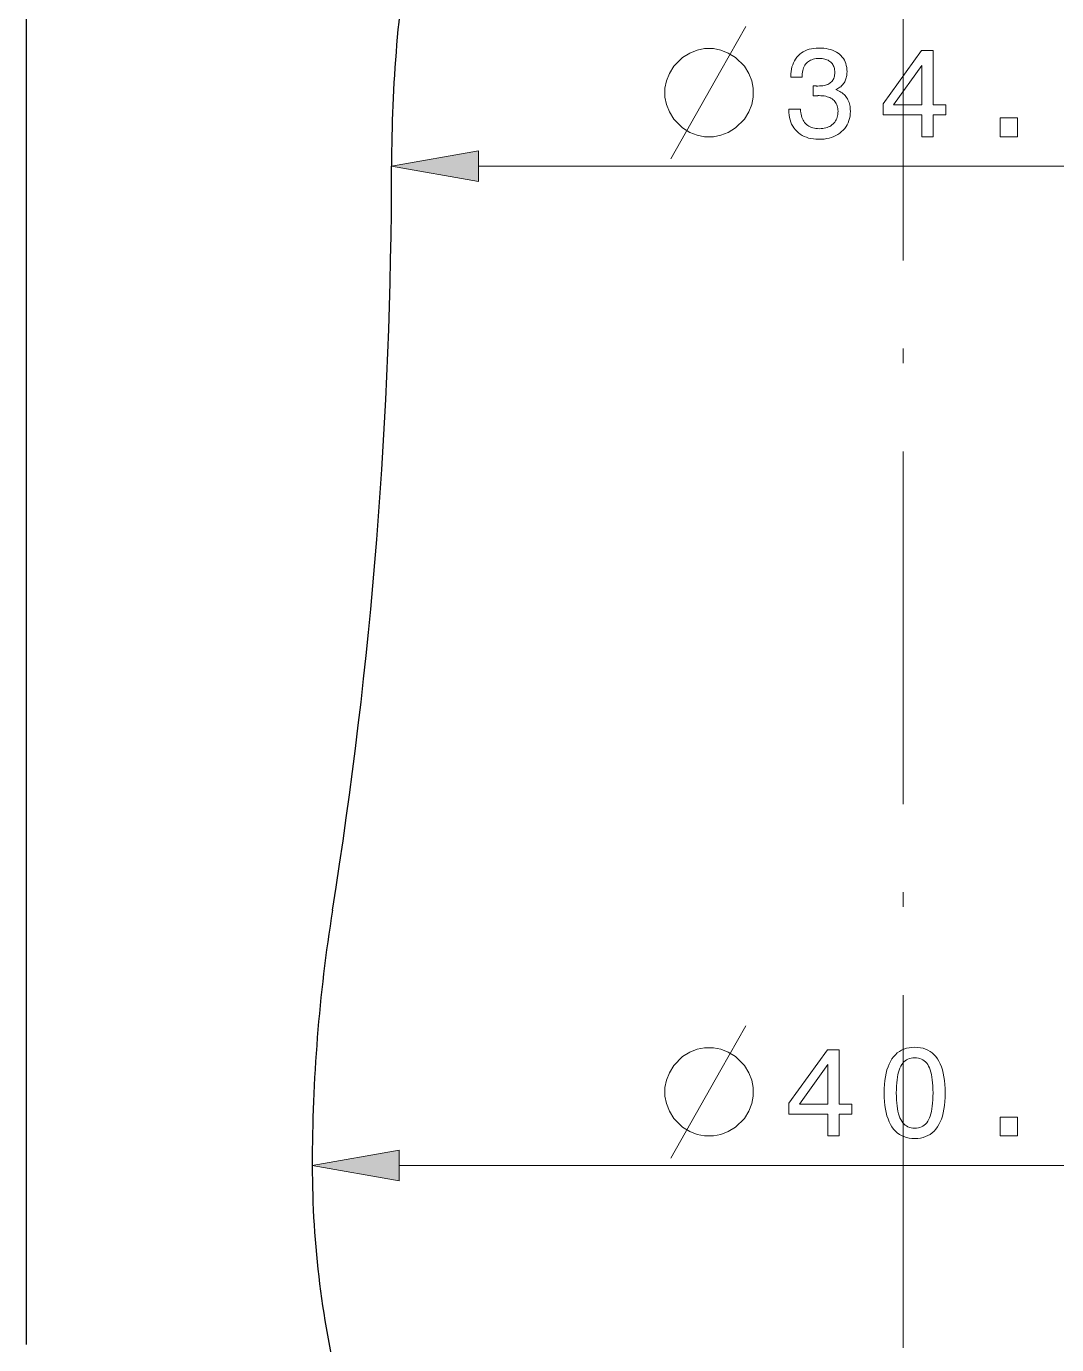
# Model space of a CAD drawing. Extents: x 0 to 297, y 0 to 420.
# Drawn here: x 118.67 to 153.73, y 142.03 to 186.88 of the extents above; entities that cross this region are included whole.
import ezdxf

# ---------------------------------------------------------------- set-up
doc = ezdxf.new("R2010")
doc.units = 0
doc.linetypes.add('DASHDOT', pattern=[18.5, 12, -3, 0.5, -3])

msp = doc.modelspace()

# ---------------------------------------------------------------- linework, layer by layer
at = {"color": 7, "linetype": 'DASHDOT', "lineweight": 13}
msp.add_line((148.5, 357.42), (148.5, 113.815), dxfattribs=at)
at = {"color": 7, "lineweight": 30}
msp.add_line((118.675, 142.025), (118.675, 234.025), dxfattribs=at)
at = {"color": 7, "lineweight": 13}
for p, q in [((134.054, 182.125), (162.946, 182.125)), ((131.354, 148.125), (165.646, 148.125))]:
    msp.add_line(p, q, dxfattribs=at)
for points in [[(140.601, 182.375), (142.301, 185.375), (143.151, 186.875)], [(140.601, 148.375), (142.301, 151.375), (143.151, 152.875)]]:
    msp.add_lwpolyline(points, dxfattribs=at)
for points in [[(142.051, 186.125), (141.751, 186.125), (141.501, 186.075), (141.251, 185.975), (141.001, 185.825), (140.701, 185.525), (140.551, 185.275), (140.451, 185.025), (140.401, 184.775), (140.401, 184.475), (140.451, 184.225), (140.551, 183.975), (140.701, 183.725), (141.001, 183.425), (141.251, 183.275), (141.501, 183.175), (141.751, 183.125), (142.051, 183.125), (142.301, 183.175), (142.551, 183.275), (142.801, 183.425), (143.101, 183.725), (143.251, 183.975), (143.351, 184.225), (143.401, 184.475), (143.401, 184.775), (143.351, 185.025), (143.251, 185.275), (143.101, 185.525), (142.801, 185.825), (142.551, 185.975), (142.301, 186.075)], [(144.612, 184.066), (145.01, 184.066), (145.013, 184.004), (145.019, 183.945), (145.029, 183.889), (145.041, 183.835), (145.057, 183.785), (145.076, 183.737), (145.098, 183.693), (145.124, 183.651), (145.152, 183.612), (145.184, 183.575), (145.219, 183.542), (145.257, 183.513), (145.297, 183.487), (145.34, 183.464), (145.385, 183.445), (145.434, 183.429), (145.485, 183.417), (145.538, 183.408), (145.594, 183.403), (145.653, 183.401), (145.711, 183.403), (145.766, 183.408), (145.819, 183.416), (145.869, 183.427), (145.917, 183.441), (145.962, 183.458), (146.005, 183.479), (146.045, 183.503), (146.083, 183.53), (146.118, 183.56), (146.15, 183.592), (146.179, 183.628), (146.205, 183.665), (146.227, 183.705), (146.246, 183.747), (146.261, 183.792), (146.273, 183.839), (146.281, 183.888), (146.286, 183.94), (146.288, 183.994), (146.286, 184.043), (146.281, 184.09), (146.273, 184.134), (146.261, 184.177), (146.246, 184.217), (146.228, 184.255), (146.206, 184.291), (146.181, 184.324), (146.152, 184.356), (146.12, 184.385), (146.085, 184.412), (146.048, 184.435), (146.008, 184.456), (145.965, 184.475), (145.919, 184.49), (145.87, 184.503), (145.819, 184.513), (145.765, 184.52), (145.709, 184.524), (145.649, 184.525), (145.641, 184.525), (145.632, 184.525), (145.624, 184.525), (145.615, 184.525), (145.606, 184.525), (145.597, 184.524), (145.588, 184.524), (145.579, 184.524), (145.57, 184.523), (145.561, 184.523), (145.551, 184.523), (145.541, 184.522), (145.53, 184.522), (145.519, 184.521), (145.507, 184.52), (145.494, 184.52), (145.481, 184.519), (145.468, 184.518), (145.453, 184.518), (145.438, 184.517), (145.438, 184.856), (145.448, 184.856), (145.457, 184.855), (145.466, 184.855), (145.475, 184.855), (145.484, 184.854), (145.492, 184.854), (145.501, 184.854), (145.51, 184.853), (145.518, 184.853), (145.527, 184.853), (145.535, 184.853), (145.544, 184.853), (145.552, 184.852), (145.56, 184.852), (145.567, 184.852), (145.575, 184.852), (145.583, 184.852), (145.59, 184.852), (145.598, 184.852), (145.605, 184.852), (145.662, 184.853), (145.715, 184.857), (145.766, 184.862), (145.814, 184.87), (145.858, 184.881), (145.9, 184.893), (145.938, 184.908), (145.974, 184.925), (146.006, 184.945), (146.036, 184.967), (146.063, 184.991), (146.087, 185.018), (146.108, 185.047), (146.126, 185.078), (146.141, 185.112), (146.154, 185.148), (146.164, 185.187), (146.171, 185.228), (146.175, 185.272), (146.176, 185.318), (146.175, 185.362), (146.171, 185.405), (146.164, 185.445), (146.154, 185.483), (146.142, 185.519), (146.127, 185.553), (146.11, 185.585), (146.089, 185.615), (146.066, 185.642), (146.04, 185.668), (146.012, 185.691), (145.981, 185.712), (145.948, 185.73), (145.912, 185.746), (145.874, 185.76), (145.834, 185.771), (145.792, 185.779), (145.746, 185.785), (145.699, 185.789), (145.649, 185.79), (145.593, 185.788), (145.54, 185.784), (145.49, 185.775), (145.442, 185.764), (145.397, 185.749), (145.355, 185.732), (145.315, 185.711), (145.279, 185.686), (145.245, 185.659), (145.214, 185.628), (145.186, 185.594), (145.16, 185.557), (145.138, 185.517), (145.119, 185.474), (145.102, 185.427), (145.089, 185.378), (145.079, 185.326), (145.071, 185.271), (145.067, 185.213), (145.065, 185.151), (144.682, 185.151), (144.682, 185.181), (144.684, 185.267), (144.692, 185.35), (144.705, 185.429), (144.722, 185.505), (144.746, 185.577), (144.774, 185.645), (144.807, 185.71), (144.845, 185.771), (144.889, 185.829), (144.938, 185.883), (144.991, 185.933), (145.047, 185.977), (145.107, 186.016), (145.171, 186.05), (145.238, 186.079), (145.309, 186.102), (145.384, 186.121), (145.462, 186.134), (145.543, 186.142), (145.628, 186.144), (145.718, 186.142), (145.804, 186.136), (145.885, 186.125), (145.963, 186.11), (146.036, 186.091), (146.105, 186.068), (146.17, 186.04), (146.231, 186.008), (146.288, 185.972), (146.341, 185.931), (146.389, 185.887), (146.432, 185.839), (146.47, 185.788), (146.503, 185.734), (146.53, 185.676), (146.553, 185.615), (146.571, 185.551), (146.584, 185.483), (146.591, 185.411), (146.594, 185.337), (146.593, 185.294), (146.59, 185.252), (146.585, 185.212), (146.578, 185.173), (146.57, 185.135), (146.559, 185.099), (146.547, 185.064), (146.532, 185.03), (146.516, 184.997), (146.498, 184.966), (146.478, 184.936), (146.456, 184.907), (146.432, 184.88), (146.406, 184.854), (146.379, 184.83), (146.35, 184.808), (146.319, 184.786), (146.286, 184.767), (146.251, 184.749), (146.214, 184.732), (146.262, 184.713), (146.306, 184.692), (146.349, 184.67), (146.389, 184.645), (146.427, 184.618), (146.463, 184.59), (146.496, 184.559), (146.527, 184.527), (146.556, 184.492), (146.582, 184.456), (146.606, 184.417), (146.627, 184.377), (146.646, 184.335), (146.662, 184.292), (146.676, 184.246), (146.687, 184.199), (146.696, 184.151), (146.702, 184.1), (146.706, 184.048), (146.708, 183.994), (146.705, 183.909), (146.696, 183.828), (146.681, 183.75), (146.66, 183.675), (146.634, 183.604), (146.601, 183.537), (146.563, 183.472), (146.519, 183.412), (146.468, 183.354), (146.412, 183.3), (146.351, 183.251), (146.287, 183.206), (146.218, 183.167), (146.145, 183.133), (146.069, 183.104), (145.988, 183.081), (145.904, 183.062), (145.816, 183.049), (145.724, 183.041), (145.628, 183.039), (145.537, 183.042), (145.45, 183.05), (145.367, 183.063), (145.287, 183.082), (145.211, 183.107), (145.139, 183.137), (145.071, 183.172), (145.006, 183.213), (144.945, 183.259), (144.888, 183.311), (144.836, 183.367), (144.789, 183.427), (144.747, 183.49), (144.711, 183.557), (144.681, 183.628), (144.656, 183.702), (144.637, 183.78), (144.623, 183.862), (144.615, 183.947), (144.612, 184.036)], [(149.136, 183.125), (149.136, 183.867), (147.819, 183.867), (147.819, 184.247), (149.132, 186.058), (149.524, 186.058), (149.524, 184.213), (149.952, 184.213), (149.952, 183.867), (149.524, 183.867), (149.524, 183.125)], [(148.181, 184.213), (149.136, 184.213), (149.136, 185.556)], [(151.799, 183.125), (151.799, 183.768), (152.395, 183.768), (152.395, 183.125)], [(134.054, 182.646), (131.1, 182.125), (134.054, 181.604)], [(142.051, 152.125), (141.751, 152.125), (141.501, 152.075), (141.251, 151.975), (141.001, 151.825), (140.701, 151.525), (140.551, 151.275), (140.451, 151.025), (140.401, 150.775), (140.401, 150.475), (140.451, 150.225), (140.551, 149.975), (140.701, 149.725), (141.001, 149.425), (141.251, 149.275), (141.501, 149.175), (141.751, 149.125), (142.051, 149.125), (142.301, 149.175), (142.551, 149.275), (142.801, 149.425), (143.101, 149.725), (143.251, 149.975), (143.351, 150.225), (143.401, 150.475), (143.401, 150.775), (143.351, 151.025), (143.251, 151.275), (143.101, 151.525), (142.801, 151.825), (142.551, 151.975), (142.301, 152.075)], [(147.859, 150.588), (147.861, 150.737), (147.869, 150.878), (147.883, 151.012), (147.901, 151.139), (147.925, 151.259), (147.954, 151.371), (147.989, 151.476), (148.029, 151.573), (148.074, 151.664), (148.124, 151.747), (148.18, 151.822), (148.24, 151.89), (148.305, 151.95), (148.376, 152.001), (148.45, 152.045), (148.53, 152.081), (148.615, 152.109), (148.704, 152.128), (148.799, 152.14), (148.898, 152.144), (148.998, 152.14), (149.093, 152.128), (149.183, 152.109), (149.268, 152.081), (149.348, 152.046), (149.423, 152.002), (149.493, 151.951), (149.558, 151.892), (149.618, 151.825), (149.673, 151.75), (149.723, 151.667), (149.767, 151.577), (149.807, 151.48), (149.841, 151.375), (149.87, 151.262), (149.893, 151.143), (149.912, 151.015), (149.925, 150.88), (149.933, 150.738), (149.935, 150.588), (149.933, 150.439), (149.925, 150.297), (149.912, 150.163), (149.893, 150.036), (149.87, 149.916), (149.841, 149.804), (149.807, 149.7), (149.767, 149.603), (149.723, 149.513), (149.673, 149.431), (149.618, 149.356), (149.558, 149.29), (149.493, 149.231), (149.423, 149.18), (149.348, 149.137), (149.268, 149.102), (149.183, 149.074), (149.093, 149.055), (148.998, 149.043), (148.898, 149.039), (148.799, 149.043), (148.704, 149.055), (148.615, 149.074), (148.53, 149.102), (148.45, 149.137), (148.376, 149.181), (148.305, 149.232), (148.24, 149.291), (148.18, 149.358), (148.124, 149.433), (148.074, 149.516), (148.029, 149.605), (147.989, 149.703), (147.954, 149.807), (147.925, 149.919), (147.901, 150.038), (147.883, 150.165), (147.869, 150.299), (147.861, 150.44)], [(145.938, 149.125), (145.938, 149.867), (144.62, 149.867), (144.62, 150.247), (145.934, 152.058), (146.326, 152.058), (146.326, 150.213), (146.754, 150.213), (146.754, 149.867), (146.326, 149.867), (146.326, 149.125)], [(148.272, 150.588), (148.273, 150.468), (148.278, 150.354), (148.285, 150.246), (148.296, 150.146), (148.31, 150.052), (148.326, 149.964), (148.346, 149.883), (148.369, 149.809), (148.395, 149.742), (148.424, 149.681), (148.456, 149.626), (148.491, 149.577), (148.53, 149.534), (148.572, 149.497), (148.618, 149.465), (148.667, 149.439), (148.72, 149.419), (148.776, 149.405), (148.835, 149.396), (148.898, 149.393), (148.961, 149.396), (149.021, 149.404), (149.077, 149.419), (149.13, 149.439), (149.179, 149.464), (149.224, 149.495), (149.266, 149.532), (149.305, 149.575), (149.34, 149.624), (149.371, 149.678), (149.399, 149.738), (149.425, 149.805), (149.447, 149.879), (149.466, 149.96), (149.483, 150.048), (149.496, 150.142), (149.507, 150.243), (149.514, 150.352), (149.518, 150.467), (149.52, 150.588), (149.518, 150.711), (149.514, 150.826), (149.507, 150.934), (149.496, 151.036), (149.483, 151.131), (149.466, 151.219), (149.447, 151.3), (149.425, 151.374), (149.399, 151.441), (149.371, 151.501), (149.34, 151.555), (149.305, 151.604), (149.266, 151.646), (149.224, 151.683), (149.179, 151.715), (149.13, 151.74), (149.077, 151.76), (149.021, 151.774), (148.961, 151.783), (148.898, 151.786), (148.835, 151.783), (148.776, 151.774), (148.72, 151.76), (148.667, 151.74), (148.618, 151.714), (148.572, 151.682), (148.53, 151.645), (148.491, 151.602), (148.456, 151.553), (148.424, 151.498), (148.395, 151.437), (148.369, 151.37), (148.346, 151.295), (148.326, 151.214), (148.31, 151.127), (148.296, 151.032), (148.285, 150.931), (148.278, 150.824), (148.273, 150.709)], [(144.983, 150.213), (145.938, 150.213), (145.938, 151.556)], [(151.799, 149.125), (151.799, 149.768), (152.395, 149.768), (152.395, 149.125)], [(131.354, 148.646), (128.4, 148.125), (131.354, 147.604)]]:
    msp.add_lwpolyline(points, close=True, dxfattribs=at)
at = {"color": 7, "lineweight": 30}
for centre, radius, start, end in [((181.1, 182.125), 50, 170.5204, 180), ((-29.324, 182.125), 160.424, 350.91914, 360), ((183.4, 148.125), 55, 170.9191, 180), ((160.9, 148.125), 32.5, 180, 194.25)]:
    msp.add_arc(centre, radius, start, end, dxfattribs=at)
at = {"color": 7, "lineweight": 13}
for points in [[(134.054, 182.646), (131.1, 182.125), (134.054, 182.646), (134.054, 181.604)], [(131.354, 148.646), (128.4, 148.125), (131.354, 148.646), (131.354, 147.604)]]:
    msp.add_solid(points, dxfattribs=at)

doc.saveas('drawing.dxf')
